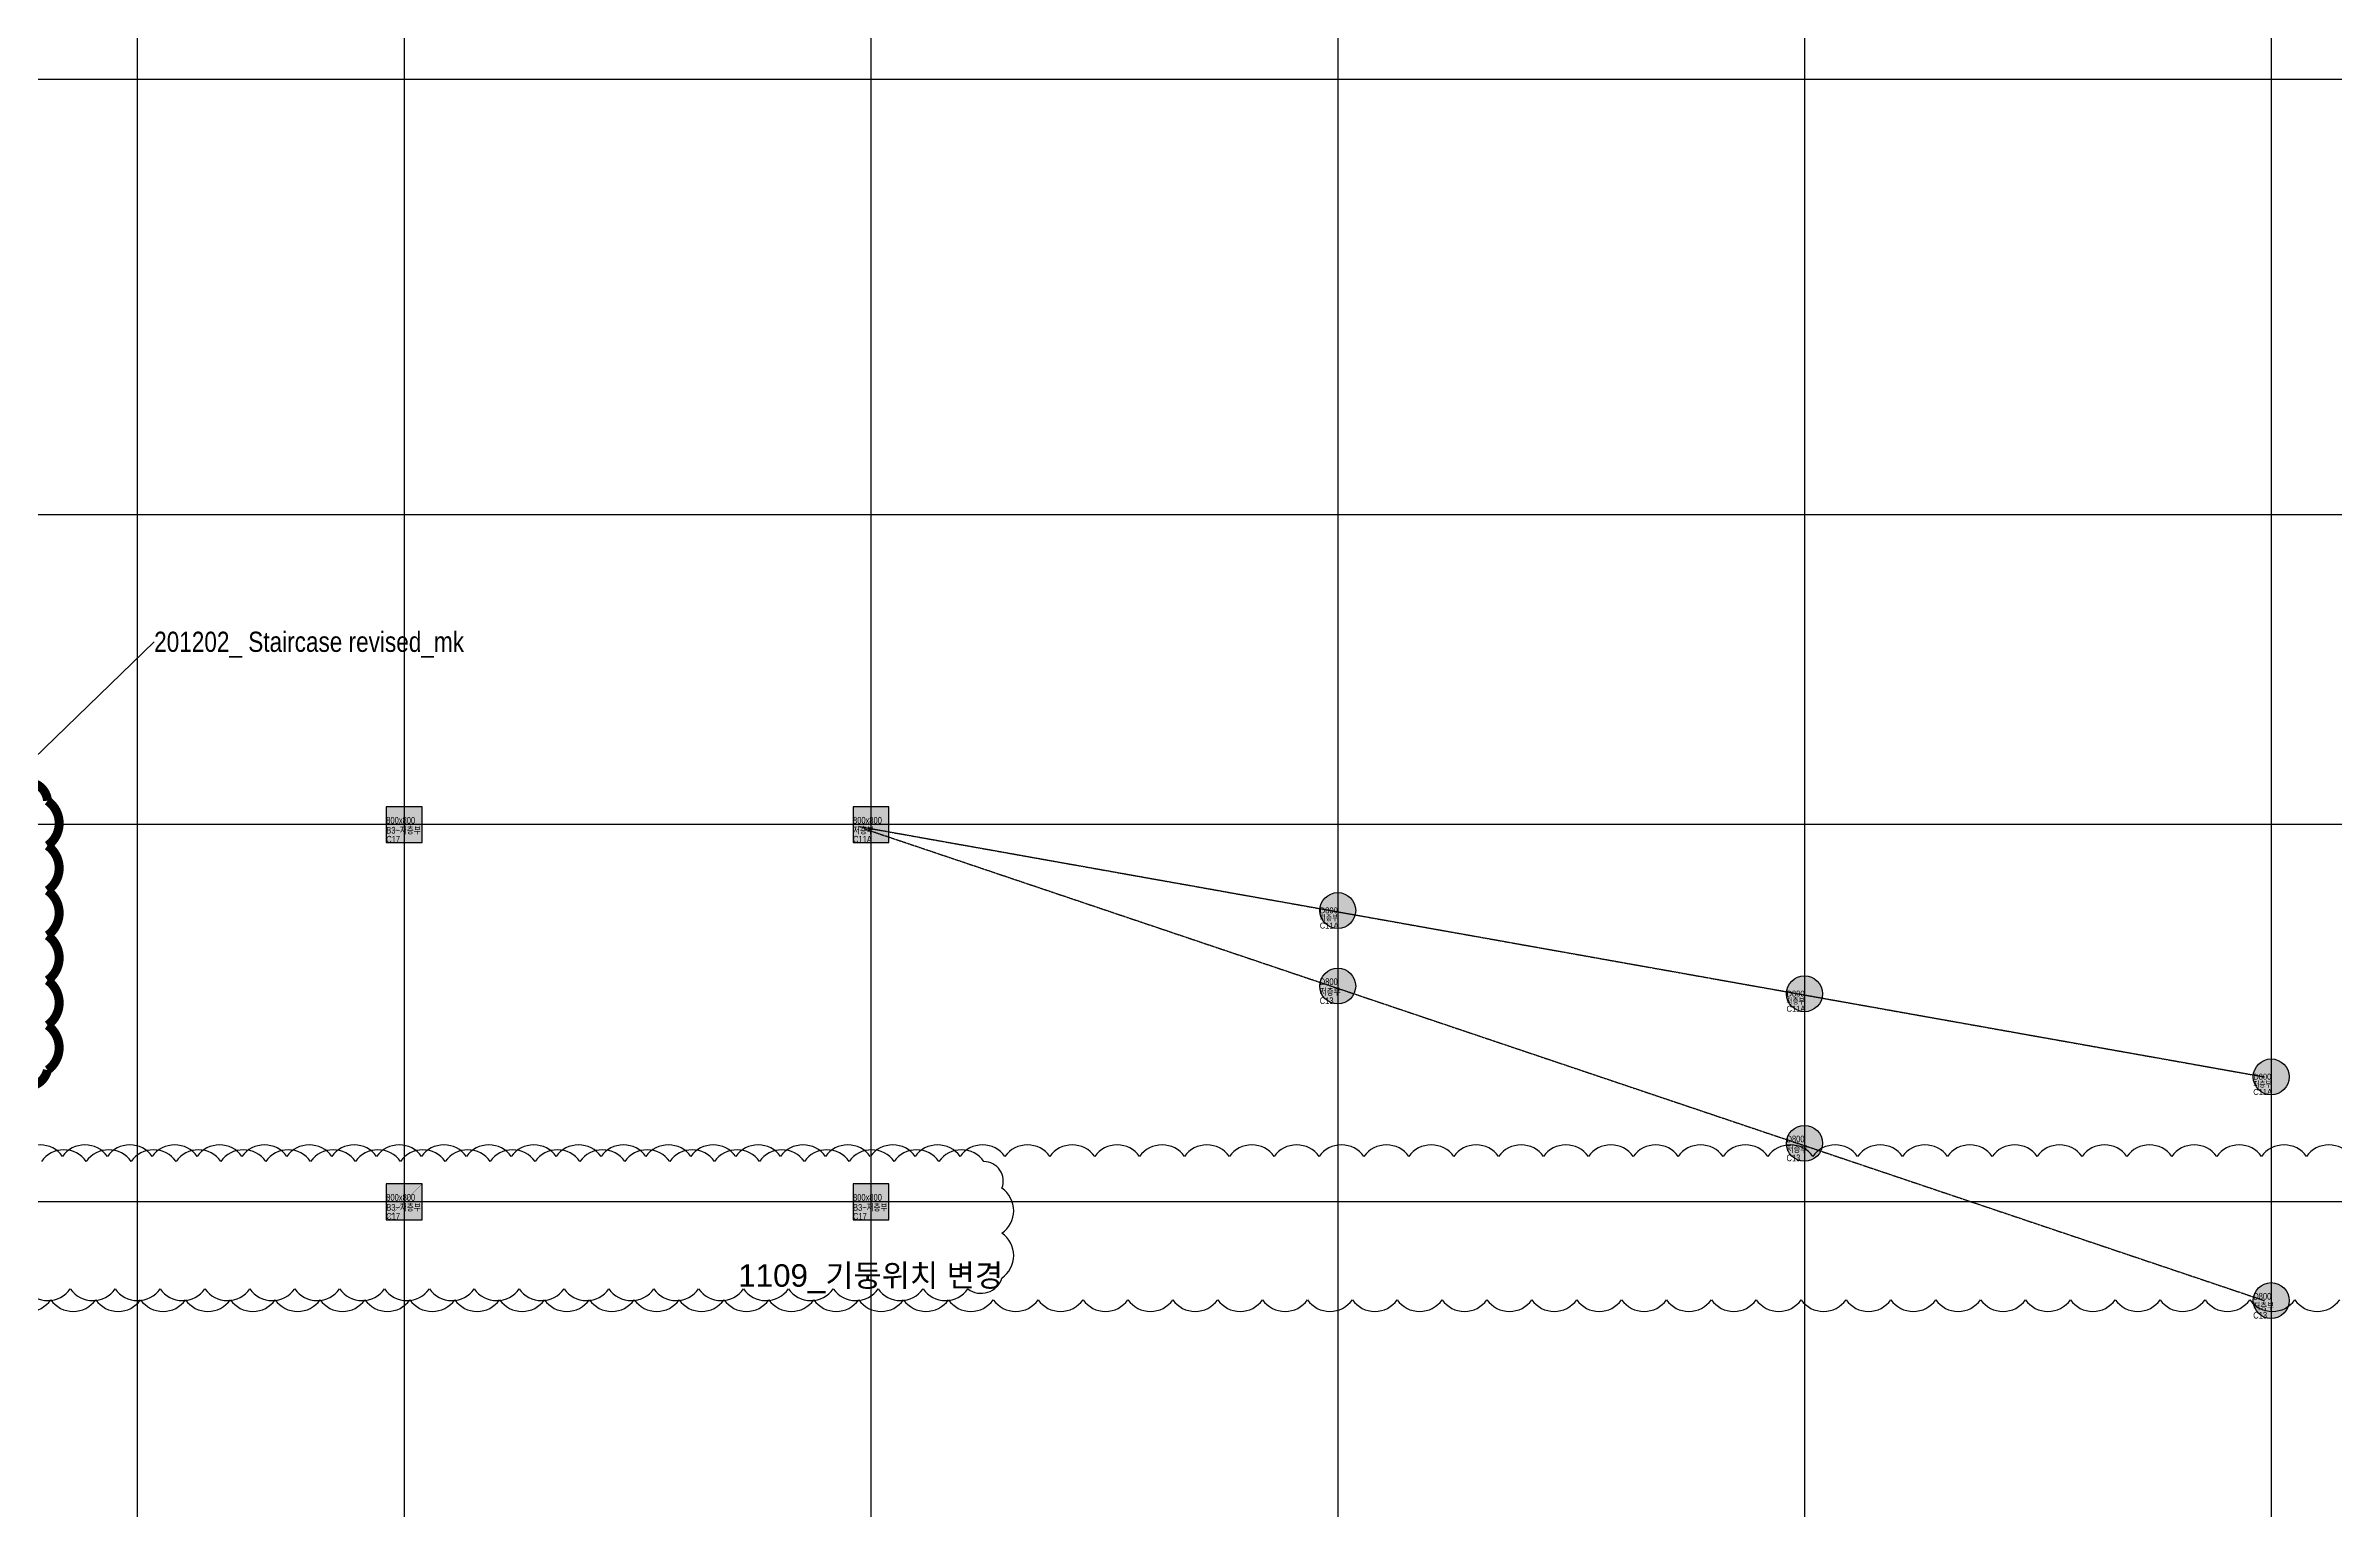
# Model space of a CAD drawing. Header units: millimetres. Extents: x 30450 to 679265, y -299204 to 155552.
# Drawn here: x 578857 to 629848, y -226848 to -194252 of the extents above; entities that cross this region are included whole.
import ezdxf
from ezdxf.enums import TextEntityAlignment as Align

# ---------------------------------------------------------------- set-up
doc = ezdxf.new("R2010")
doc.units = ezdxf.units.MM
doc.linetypes.add('X-GRID_1F$0$CENTER2', pattern=[1.125, 0.75, -0.125, 0.125, -0.125])
doc.layers.get('0').update_dxf_attribs({"lineweight": 20})
doc.layers.get('Defpoints').update_dxf_attribs({"color": 151, "lineweight": 9})
for name, color, linetype in [('X-COL-1F$0$A-254', 254, 'Continuous'), ('X-COL-1F$0$A-COL', 2, 'Continuous'), ('x-core_1.5f$0$BD 이후 수정-KKH', 70, 'Continuous'), ('X-GRID_1F$0$A-CEN1', 1, 'X-GRID_1F$0$CENTER2'), ('X-GRID_1F$0$BD 이후 수정-KKH', 70, 'Continuous')]:
    doc.layers.add(name, color=color, linetype=linetype)
doc.layers.add('X-COL-1F$0$BD 이후 수정-KKH', color=70, linetype='Continuous', plot=False)
doc.layers.add('x-core_1.5f$0$$0$00_201202_계단 레이아웃 수정중_MK', color=230, linetype='Continuous', plot=False)
doc.styles.add('X-COL-1F$0$Hrtext', font='arial.ttf', dxfattribs={"width": 0.8})
doc.styles.add('X-COL-1F$0$Standard', font='arial.ttf')
doc.styles.add('x-core_1.5f$0$Hrtext', font='arial.ttf', dxfattribs={"width": 0.8})

# ---------------------------------------------------------------- blocks, each defined once
blk = doc.blocks.new('X-GRID_1F')
at = {"layer": 'X-GRID_1F$0$A-CEN1', "ltscale": 10}
for p, q in [((178248.8, 143216), (178248.8, 8263.5)), ((184198.8, 143216), (184198.8, 8263.5)), ((194598.8, 143216), (194598.8, 8263.5)), ((204998.8, 143216), (204998.8, 8263.5)), ((215398.8, 143216), (215398.8, 8263.5)), ((225798.8, 143216), (225798.8, 8263.5))]:
    blk.add_line(p, q, dxfattribs=at)
for points in [[(272938.8, 109871.2), (132848.8, 109871.2)], [(272938.8, 100171.2), (132848.8, 100171.2)], [(272938.8, 93271.2), (132848.8, 93271.2)], [(194317.3, 93232.8), (225648.8, 87651.9)], [(194448.8, 93179.8), (225648.8, 82669.3)], [(272938.8, 84871.2), (132848.8, 84871.2)]]:
    blk.add_lwpolyline(points, dxfattribs=at)
at = {"layer": 'X-GRID_1F$0$BD 이후 수정-KKH'}
for points in [[(175324.6, 82688.4, 0.5205671), (176324.6, 82688.4, 0.5205671), (177324.6, 82688.4, 0.5205671), (178324.6, 82688.4, 0.5205671), (179324.6, 82688.4, 0.5205671), (180324.6, 82688.4, 0.5205671), (181324.6, 82688.4, 0.5205671), (182324.6, 82688.4, 0.5205671), (183324.6, 82688.4, 0.5205671), (184324.6, 82688.4, 0.5205671), (185324.6, 82688.4, 0.5205671), (186324.6, 82688.4, 0.5205671), (187324.6, 82688.4, 0.5205671), (188324.6, 82688.4, 0.5205671), (189324.6, 82688.4, 0.5205671), (190324.6, 82688.4, 0.5205671), (191324.6, 82688.4, 0.5205671), (192324.6, 82688.4, 0.5205671), (193324.6, 82688.4, 0.5205671), (194324.6, 82688.4, 0.5205671), (195324.6, 82688.4, 0.5205671), (196324.6, 82688.4, 0.5205671), (197324.6, 82688.4, 0.5205671), (198324.6, 82688.4, 0.5205671), (199324.6, 82688.4, 0.5205671), (200324.6, 82688.4, 0.5205671), (201324.6, 82688.4, 0.5205671), (202324.6, 82688.4, 0.5205671), (203324.6, 82688.4, 0.5205671), (204324.6, 82688.4, 0.5205671), (205324.6, 82688.4, 0.5205671), (206324.6, 82688.4, 0.5205671), (207324.6, 82688.4, 0.5205671), (208324.6, 82688.4, 0.5205671), (209324.6, 82688.4, 0.5205671), (210324.6, 82688.4, 0.5205671), (211324.6, 82688.4, 0.5205671), (212324.6, 82688.4, 0.5205671), (213324.6, 82688.4, 0.5205671), (214324.6, 82688.4, 0.5205671), (215324.6, 82688.4, 0.5205671), (216324.6, 82688.4, 0.5205671), (217324.6, 82688.4, 0.5205671), (218324.6, 82688.4, 0.5205671), (219324.6, 82688.4, 0.5205671), (220324.6, 82688.4, 0.5205671), (221324.6, 82688.4, 0.5205671), (222324.6, 82688.4, 0.5205671), (223324.6, 82688.4, 0.5205671), (224324.6, 82688.4, 0.5205671), (225324.6, 82688.4, 0.5205671), (226324.6, 82688.4, 0.5205671), (227324.6, 82688.4, 0.5205671)], [(227584.1, 85877.5, 0.5205671), (226584.1, 85877.5, 0.5205671), (225584.1, 85877.5, 0.5205671), (224584.1, 85877.5, 0.5205671), (223584.1, 85877.5, 0.5205671), (222584.1, 85877.5, 0.5205671), (221584.1, 85877.5, 0.5205671), (220584.1, 85877.5, 0.5205671), (219584.1, 85877.5, 0.5205671), (218584.1, 85877.5, 0.5205671), (217584.1, 85877.5, 0.5205671), (216584.1, 85877.5, 0.5205671), (215584.1, 85877.5, 0.5205671), (214584.1, 85877.5, 0.5205671), (213584.1, 85877.5, 0.5205671), (212584.1, 85877.5, 0.5205671), (211584.1, 85877.5, 0.5205671), (210584.1, 85877.5, 0.5205671), (209584.1, 85877.5, 0.5205671), (208584.1, 85877.5, 0.5205671), (207584.1, 85877.5, 0.5205671), (206584.1, 85877.5, 0.5205671), (205584.1, 85877.5, 0.5205671), (204584.1, 85877.5, 0.5205671), (203584.1, 85877.5, 0.5205671), (202584.1, 85877.5, 0.5205671), (201584.1, 85877.5, 0.5205671), (200584.1, 85877.5, 0.5205671), (199584.1, 85877.5, 0.5205671), (198584.1, 85877.5, 0.5205671), (197584.1, 85877.5, 0.5205671), (196584.1, 85877.5, 0.5205671), (195584.1, 85877.5, 0.5205671), (194584.1, 85877.5, 0.5205671), (193584.1, 85877.5, 0.5205671), (192584.1, 85877.5, 0.5205671), (191584.1, 85877.5, 0.5205671), (190584.1, 85877.5, 0.5205671), (189584.1, 85877.5, 0.5205671), (188584.1, 85877.5, 0.5205671), (187584.1, 85877.5, 0.5205671), (186584.1, 85877.5, 0.5205671), (185584.1, 85877.5, 0.5205671), (184584.1, 85877.5, 0.5205671), (183584.1, 85877.5, 0.5205671), (182584.1, 85877.5, 0.5205671), (181584.1, 85877.5, 0.5205671), (180584.1, 85877.5, 0.5205671), (179584.1, 85877.5, 0.5205671), (178584.1, 85877.5, 0.5205671), (177584.1, 85877.5, 0.5205671), (176584.1, 85877.5, 0.5205671), (175584.1, 85877.5, 0.5205671)]]:
    blk.add_lwpolyline(points, format="xyb", dxfattribs=at)
blk = doc.blocks.new('X-COL-1F$0$800X800_B3~B1_C11A')
at = {"layer": 'X-COL-1F$0$A-254'}
h = blk.add_hatch(color=256, dxfattribs=at)
h.dxf.hatch_style = 1
h.paths.add_polyline_path([(-400, 0, 1), (400, 0, 1)])
at = {"layer": 'Defpoints', "const_width": 0.373}
blk.add_lwpolyline([(283, 283), (-283, -283)], dxfattribs=at)
at = {"layer": 'X-COL-1F$0$A-COL'}
blk.add_circle((0, 0), 400, dxfattribs=at)
at = {"layer": 'Defpoints', "style": 'X-COL-1F$0$Hrtext', "width": 0.8}
for s, p in [('D800', (-400, -61)), ('저층부', (-400, -225))]:
    blk.add_text(s, height=131.2, dxfattribs=at).set_placement(p)
at = {"layer": 'Defpoints', "color": 6, "style": 'X-COL-1F$0$Hrtext', "width": 0.8}
blk.add_text('C11A', height=131.2, dxfattribs=at).set_placement((-400, -400))
blk = doc.blocks.new('X-COL-1F$0$800X800_B3~B1_C13')
at = {"layer": 'X-COL-1F$0$A-254'}
h = blk.add_hatch(color=256, dxfattribs=at)
h.dxf.hatch_style = 1
h.paths.add_polyline_path([(52649, 105871, 1), (53449, 105871, 1)])
at = {"layer": 'Defpoints', "const_width": 0.373}
blk.add_lwpolyline([(53332, 106154), (52766, 105588)], dxfattribs=at)
at = {"layer": 'X-COL-1F$0$A-COL'}
blk.add_circle((53049, 105871), 400, dxfattribs=at)
at = {"layer": 'Defpoints', "style": 'X-COL-1F$0$Hrtext', "width": 0.8}
for s, p in [('저층부', (52649, 105671)), ('D800', (52649, 105893))]:
    blk.add_text(s, height=150, dxfattribs=at).set_placement(p)
at = {"layer": 'Defpoints', "color": 6, "style": 'X-COL-1F$0$Hrtext', "width": 0.8}
blk.add_text('C13', height=150, dxfattribs=at).set_placement((52649, 105471))
blk = doc.blocks.new('X-COL-1F')
at = {"layer": 'X-COL-1F$0$A-254'}
h = blk.add_hatch(color=256, dxfattribs=at)
h.dxf.hatch_style = 1
h.paths.add_polyline_path([(184599, 93671), (183799, 93671), (183799, 92871), (184599, 92871)])
h = blk.add_hatch(color=256, dxfattribs=at)
h.dxf.hatch_style = 1
h.paths.add_polyline_path([(194999, 93671), (194199, 93671), (194199, 92871), (194999, 92871)])
h = blk.add_hatch(color=256, dxfattribs=at)
h.dxf.hatch_style = 1
h.paths.add_polyline_path([(184599, 85271), (183799, 85271), (183799, 84471), (184599, 84471)])
h = blk.add_hatch(color=256, dxfattribs=at)
h.dxf.hatch_style = 1
h.paths.add_polyline_path([(194999, 85271), (194199, 85271), (194199, 84471), (194999, 84471)])
at = {"layer": 'Defpoints', "const_width": 0.373}
for points in [[(184599, 93671), (183799, 92871)], [(194999, 93671), (194199, 92871)], [(184599, 85271), (183799, 84471)], [(194999, 85271), (194199, 84471)]]:
    blk.add_lwpolyline(points, dxfattribs=at)
at = {"layer": 'X-COL-1F$0$A-COL'}
for points in [[(183799, 92871), (184599, 92871), (184599, 93671), (183799, 93671)], [(194199, 92871), (194999, 92871), (194999, 93671), (194199, 93671)], [(183799, 84471), (184599, 84471), (184599, 85271), (183799, 85271)], [(194199, 84471), (194999, 84471), (194999, 85271), (194199, 85271)]]:
    blk.add_lwpolyline(points, close=True, dxfattribs=at)
at = {"layer": 'X-COL-1F$0$BD 이후 수정-KKH'}
blk.add_lwpolyline([(175759, 82931, 0.520567), (176759, 82931, 0.520567), (177759, 82931, 0.520567), (178759, 82931, 0.520567), (179759, 82931, 0.520567), (180759, 82931, 0.520567), (181759, 82931, 0.520567), (182759, 82931, 0.520567), (183759, 82931, 0.520567), (184759, 82931, 0.520567), (185759, 82931, 0.520567), (186759, 82931, 0.520567), (187759, 82931, 0.520567), (188759, 82931, 0.520567), (189759, 82931, 0.520567), (190759, 82931, 0.520567), (191759, 82931, 0.520567), (192759, 82931, 0.520567), (193759, 82931, 0.520567), (194759, 82931, 0.520567), (195759, 82931, 0.520567), (196759, 82931, 0.520567), (197518, 83172, 0.520567), (197518, 84172, 0.520567), (197518, 85172, 0.520567), (197114, 85768, 0.520567), (196114, 85768, 0.520567), (195114, 85768, 0.520567), (194114, 85768, 0.520567), (193114, 85768, 0.520567), (192114, 85768, 0.520567), (191114, 85768, 0.520567), (190114, 85768, 0.520567), (189114, 85768, 0.520567), (188114, 85768, 0.520567), (187114, 85768, 0.520567), (186114, 85768, 0.520567), (185114, 85768, 0.520567), (184114, 85768, 0.520567), (183114, 85768, 0.520567), (182114, 85768, 0.520567), (181114, 85768, 0.520567), (180114, 85768, 0.520567), (179114, 85768, 0.520567), (178114, 85768, 0.520567), (177114, 85768, 0.520567), (176114, 85768, 0.520567)], format="xyb", dxfattribs=at)
for p in [(204999, 91357), (215399, 89504), (225799, 87652)]:
    blk.add_blockref('X-COL-1F$0$800X800_B3~B1_C11A', p)
at = {"layer": 'X-COL-1F$0$A-COL'}
for p in [(151950, -16195), (162350, -19698), (172750, -23202)]:
    blk.add_blockref('X-COL-1F$0$800X800_B3~B1_C13', p, dxfattribs=at)
at = {"layer": 'Defpoints', "style": 'X-COL-1F$0$Hrtext', "width": 0.8}
for s, p in [('800x800', (183799, 93293)), ('800x800', (194199, 93293)), ('B3~저층부', (183799, 93071)), ('저층부', (194199, 93071)), ('800x800', (183799, 84893)), ('B3~저층부', (183799, 84671)), ('800x800', (194199, 84893)), ('B3~저층부', (194199, 84671))]:
    blk.add_text(s, height=150, dxfattribs=at).set_placement(p)
at = {"layer": 'Defpoints', "color": 6, "style": 'X-COL-1F$0$Hrtext', "width": 0.8}
for s, p in [('C17', (183799, 92871)), ('C11A', (194199, 92871)), ('C17', (183799, 84471)), ('C17', (194199, 84471))]:
    blk.add_text(s, height=150, dxfattribs=at).set_placement(p)
at = {"layer": 'X-COL-1F$0$BD 이후 수정-KKH', "style": 'X-COL-1F$0$Standard'}
blk.add_text('1109_기둥위치 변경', height=500, dxfattribs=at).set_placement((191641, 82979))

msp = doc.modelspace()

# ---------------------------------------------------------------- linework, layer by layer
at = {"layer": 'x-core_1.5f$0$$0$00_201202_계단 레이아웃 수정중_MK'}
msp.add_line((578095, -210610), (581271, -207527), dxfattribs=at)
at = {"layer": 'x-core_1.5f$0$BD 이후 수정-KKH', "const_width": 200}
msp.add_lwpolyline([(578184, -217358, 0.520567), (578895, -217068, 0.520567), (578895, -216068, 0.520567), (578895, -215068, 0.520567), (578895, -214068, 0.520567), (578895, -213068, 0.520567), (578895, -212068, 0.520567), (578895, -211068, 0.520567), (578268, -210695, 0.520567)], format="xyb", dxfattribs=at)

# ---------------------------------------------------------------- block references
for name in ['X-GRID_1F', 'X-COL-1F']:
    msp.add_blockref(name, (402645, -304871))

# ---------------------------------------------------------------- texts
at = {"layer": 'x-core_1.5f$0$$0$00_201202_계단 레이아웃 수정중_MK', "style": 'x-core_1.5f$0$Hrtext', "width": 0.8}
msp.add_text('201202_ Staircase revised_mk ', height=450, dxfattribs=at).set_placement((581271, -207527), align=Align.MIDDLE_LEFT)

doc.saveas('drawing.dxf')
